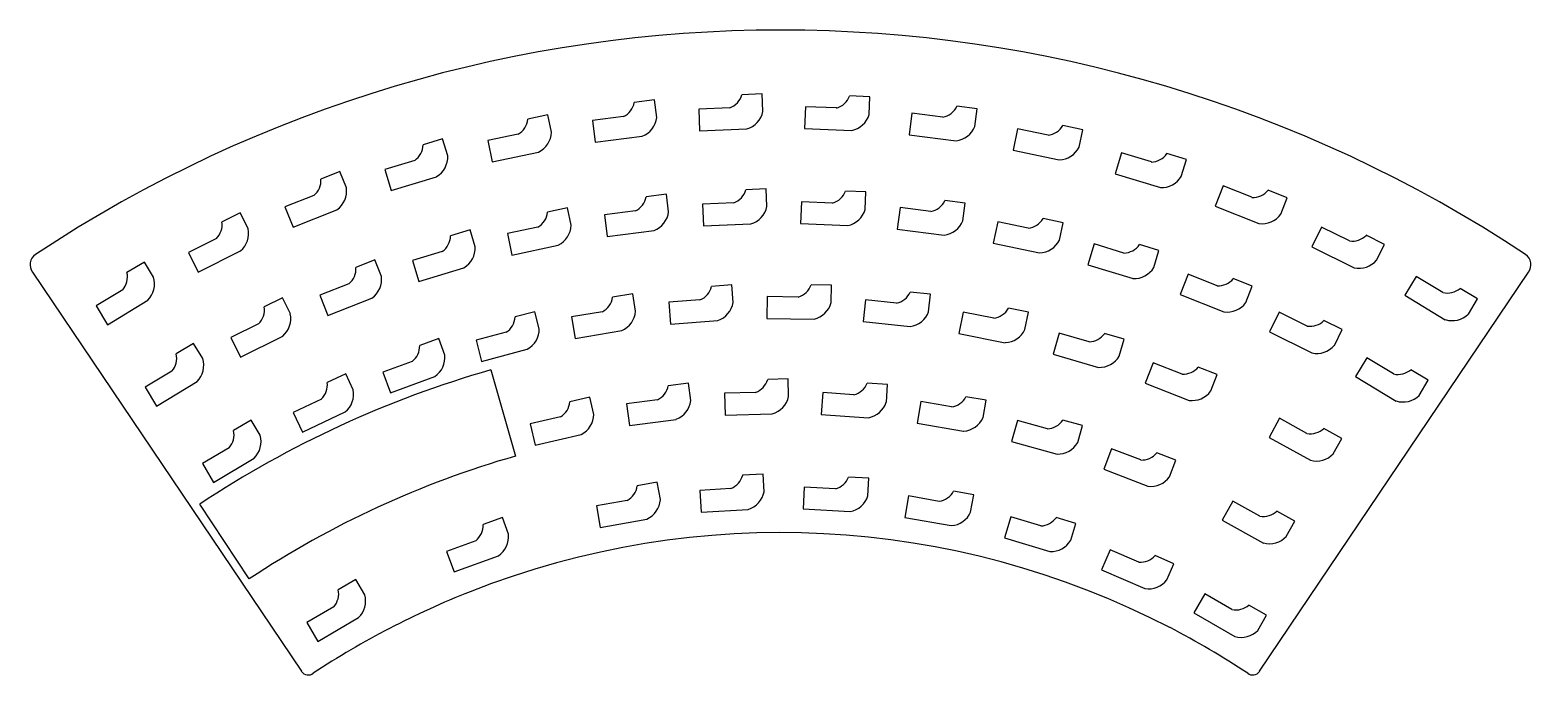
# Model space of a CAD drawing. Header units: millimetres. Extents: x -129 to 129, y 121 to 232.
import ezdxf

# ---------------------------------------------------------------- set-up
doc = ezdxf.new("R2010")
doc.units = ezdxf.units.MM

msp = doc.modelspace()

# ---------------------------------------------------------------- linework, layer by layer
at = {"color": 7, "linetype": 'Continuous', "lineweight": 25}
for p, q in [((-21.64, 220.03), (-25.11, 219.59)), ((-21.26, 217.03), (-21.64, 220.03)), ((-3.15, 221.07), (-6.65, 220.92)), ((-3.02, 218.05), (-3.15, 221.07)), ((15.36, 220.56), (11.86, 220.71)), ((15.23, 217.53), (15.36, 220.56)), ((-39.97, 217.45), (-43.4, 216.72)), ((-39.34, 214.49), (-39.97, 217.45)), ((-26.98, 217.19), (-32.28, 216.52)), ((-8.71, 218.69), (-14.05, 218.46)), ((-14.05, 218.46), (-13.9, 214.71)), ((4.28, 218.87), (4.12, 215.12)), ((9.62, 218.65), (4.28, 218.87)), ((22.58, 217.75), (22.11, 214.02)), ((27.88, 217.08), (22.58, 217.75)), ((33.76, 218.5), (30.29, 218.94)), ((33.38, 215.5), (33.76, 218.5)), ((-45.06, 214.17), (-50.29, 213.06)), ((-32.28, 216.52), (-31.81, 212.8)), ((-13.9, 214.71), (-5.78, 215.06)), ((4.12, 215.12), (12.23, 214.79)), ((22.11, 214.02), (30.16, 213.01)), ((40.72, 215.09), (39.94, 211.42)), ((45.95, 213.98), (40.72, 215.09)), ((51.93, 214.91), (48.5, 215.64)), ((51.3, 211.95), (51.93, 214.91)), ((-58.03, 213.34), (-61.38, 212.33)), ((-57.15, 210.44), (-58.03, 213.34)), ((-50.29, 213.06), (-49.51, 209.39)), ((-31.81, 212.8), (-23.76, 213.82)), ((39.94, 211.42), (47.88, 209.74)), ((-62.82, 209.65), (-67.94, 208.1)), ((-49.51, 209.39), (-41.57, 211.08)), ((58.57, 210.93), (57.49, 207.34)), ((63.7, 209.39), (58.57, 210.93)), ((69.73, 209.81), (66.37, 210.82)), ((68.85, 206.91), (69.73, 209.81)), ((-75.68, 207.74), (-78.94, 206.45)), ((-74.56, 204.92), (-75.68, 207.74)), ((-67.94, 208.1), (-66.86, 204.51)), ((-66.86, 204.51), (-59.08, 206.86)), ((57.49, 207.34), (65.26, 204.99)), ((-19.59, 203.84), (-23.07, 203.4)), ((-19.21, 200.84), (-19.59, 203.84)), ((-2.47, 204.77), (-5.97, 204.62)), ((-2.34, 201.74), (-2.47, 204.77)), ((14.68, 204.25), (11.18, 204.4)), ((14.55, 201.23), (14.68, 204.25)), ((76.02, 205.29), (74.64, 201.8)), ((80.99, 203.32), (76.02, 205.29)), ((87.04, 203.24), (83.78, 204.53)), ((-80.14, 203.66), (-85.12, 201.69)), ((-85.12, 201.69), (-83.73, 198.2)), ((-83.73, 198.2), (-76.19, 201.19)), ((-36.58, 201.49), (-40.01, 200.76)), ((-35.95, 198.52), (-36.58, 201.49)), ((-8.02, 202.38), (-13.37, 202.16)), ((-13.37, 202.16), (-13.21, 198.41)), ((3.59, 202.57), (3.44, 198.82)), ((8.94, 202.34), (3.59, 202.57)), ((20.53, 201.56), (20.06, 197.83)), ((25.84, 200.89), (20.53, 201.56)), ((31.72, 202.31), (28.24, 202.75)), ((31.34, 199.3), (31.72, 202.31)), ((74.64, 201.8), (82.19, 198.81)), ((85.92, 200.42), (87.04, 203.24)), ((-92.8, 200.68), (-95.93, 199.12)), ((-91.45, 197.96), (-92.8, 200.68)), ((-24.93, 201), (-30.24, 200.33)), ((-30.24, 200.33), (-29.77, 196.61)), ((-13.21, 198.41), (-5.1, 198.75)), ((3.44, 198.82), (11.55, 198.48)), ((37.32, 199.13), (36.54, 195.46)), ((42.56, 198.02), (37.32, 199.13)), ((48.53, 198.95), (45.11, 199.68)), ((47.9, 195.98), (48.53, 198.95)), ((-96.9, 196.24), (-101.7, 193.86)), ((-53.31, 197.72), (-56.67, 196.71)), ((-52.44, 194.82), (-53.31, 197.72)), ((-41.66, 198.21), (-46.9, 197.1)), ((-46.9, 197.1), (-46.12, 193.42)), ((-29.77, 196.61), (-21.71, 197.63)), ((20.06, 197.83), (28.12, 196.82)), ((92.93, 198.21), (91.26, 194.85)), ((97.72, 195.83), (92.93, 198.21)), ((103.74, 195.24), (100.6, 196.8)), ((-101.7, 193.86), (-100.03, 190.5)), ((-100.03, 190.5), (-92.75, 194.11)), ((-58.1, 194.03), (-63.22, 192.48)), ((-46.12, 193.42), (-38.17, 195.12)), ((36.54, 195.46), (44.49, 193.77)), ((53.86, 195.31), (52.77, 191.72)), ((58.98, 193.76), (53.86, 195.31)), ((65.01, 194.19), (61.66, 195.2)), ((64.14, 191.29), (65.01, 194.19)), ((91.26, 194.85), (98.54, 191.24)), ((102.39, 192.53), (103.74, 195.24)), ((-109.26, 192.21), (-112.26, 190.39)), ((-107.69, 189.62), (-109.26, 192.21)), ((-69.67, 192.57), (-72.93, 191.28)), ((-68.56, 189.75), (-69.67, 192.57)), ((-63.22, 192.48), (-62.14, 188.89)), ((-62.14, 188.89), (-54.37, 191.24)), ((52.77, 191.72), (60.55, 189.37)), ((-128.48, 190.48), (-82.27, 121.97)), ((-74.13, 188.49), (-79.11, 186.52)), ((-8.36, 188.28), (-11.85, 188.02)), ((-8.13, 185.26), (-8.36, 188.28)), ((8.74, 188.27), (5.24, 188.32)), ((8.7, 185.24), (8.74, 188.27)), ((70.01, 190.12), (68.63, 186.63)), ((74.99, 188.15), (70.01, 190.12)), ((81.03, 188.07), (77.77, 189.36)), ((82.27, 121.97), (128.48, 190.48)), ((109.19, 189.74), (107.25, 186.53)), ((113.77, 186.97), (109.19, 189.74)), ((-112.98, 187.44), (-117.56, 184.67)), ((-115.62, 181.46), (-108.67, 185.67)), ((-85.54, 186.06), (-88.68, 184.5)), ((-84.19, 183.35), (-85.54, 186.06)), ((-79.11, 186.52), (-77.73, 183.03)), ((-77.73, 183.03), (-70.18, 186.02)), ((-25.39, 186.75), (-28.84, 186.17)), ((-24.88, 183.76), (-25.39, 186.75)), ((-13.83, 185.71), (-19.17, 185.3)), ((-2.29, 186.27), (-2.34, 182.52)), ((3.06, 186.2), (-2.29, 186.27)), ((14.6, 185.71), (14.21, 181.98)), ((19.92, 185.15), (14.6, 185.71)), ((25.77, 186.7), (22.28, 187.07)), ((25.45, 183.69), (25.77, 186.7)), ((68.63, 186.63), (76.18, 183.64)), ((79.92, 185.25), (81.03, 188.07)), ((107.25, 186.53), (114.19, 182.32)), ((119.72, 185.88), (116.72, 187.69)), ((118.15, 183.29), (119.72, 185.88)), ((-117.56, 184.67), (-115.62, 181.46)), ((-42.21, 183.68), (-45.6, 182.79)), ((-41.44, 180.75), (-42.21, 183.68)), ((-30.6, 183.69), (-35.88, 182.8)), ((-19.17, 185.3), (-18.88, 181.55)), ((31.37, 183.62), (30.64, 179.94)), ((36.62, 182.58), (31.37, 183.62)), ((42.58, 183.6), (39.14, 184.28)), ((41.99, 180.62), (42.58, 183.6)), ((85.67, 183.59), (84, 180.23)), ((90.47, 181.21), (85.67, 183.59)), ((-89.65, 181.62), (-94.44, 179.24)), ((-35.88, 182.8), (-35.25, 179.1)), ((-18.88, 181.55), (-10.78, 182.18)), ((-2.34, 182.52), (5.78, 182.41)), ((14.21, 181.98), (22.28, 181.13)), ((96.49, 180.63), (93.35, 182.18)), ((95.14, 177.91), (96.49, 180.63)), ((-100.81, 178.25), (-103.81, 176.43)), ((-99.24, 175.66), (-100.81, 178.25)), ((-94.44, 179.24), (-92.77, 175.88)), ((-92.77, 175.88), (-85.5, 179.49)), ((-58.68, 179.1), (-61.98, 177.9)), ((-57.65, 176.25), (-58.68, 179.1)), ((-47.13, 180.16), (-52.3, 178.79)), ((-52.3, 178.79), (-51.34, 175.16)), ((-35.25, 179.1), (-27.25, 180.45)), ((30.64, 179.94), (38.61, 178.37)), ((47.88, 180.03), (46.82, 176.42)), ((53.02, 178.51), (47.88, 180.03)), ((59.05, 178.98), (55.68, 179.97)), ((58.19, 176.08), (59.05, 178.98)), ((84, 180.23), (91.28, 176.62)), ((-51.34, 175.16), (-43.49, 177.24)), ((46.82, 176.42), (54.62, 174.13)), ((100.74, 175.78), (98.79, 172.57)), ((105.31, 173.01), (100.74, 175.78)), ((-104.53, 173.48), (-109.11, 170.71)), ((-74.68, 173.04), (-77.85, 171.55)), ((-73.39, 170.3), (-74.68, 173.04)), ((-63.26, 175.15), (-68.29, 173.32)), ((-68.29, 173.32), (-67, 169.79)), ((-49.73, 173.71), (-45.5, 158.91)), ((64, 174.94), (62.62, 171.45)), ((68.98, 172.97), (64, 174.94)), ((75.02, 172.89), (71.77, 174.18)), ((73.91, 170.08), (75.02, 172.89)), ((111.26, 171.92), (108.26, 173.73)), ((-109.11, 170.71), (-107.16, 167.5)), ((-107.16, 167.5), (-100.22, 171.71)), ((-67, 169.79), (-59.37, 172.57)), ((-15.8, 171.43), (-19.28, 170.99)), ((-15.42, 168.43), (-15.8, 171.43)), ((1.3, 172.15), (-2.2, 172.06)), ((1.39, 169.13), (1.3, 172.15)), ((18.4, 171.17), (14.9, 171.42)), ((18.18, 168.15), (18.4, 171.17)), ((62.62, 171.45), (70.17, 168.47)), ((98.79, 172.57), (105.74, 168.36)), ((109.69, 169.33), (111.26, 171.92)), ((-78.87, 168.69), (-83.72, 166.41)), ((-32.75, 169.02), (-36.16, 168.23)), ((-32.07, 166.06), (-32.75, 169.02)), ((-21.13, 168.58), (-26.44, 167.9)), ((-26.44, 167.9), (-25.96, 164.18)), ((-4.29, 169.85), (-9.63, 169.7)), ((-9.63, 169.7), (-9.53, 165.95)), ((7.27, 169.82), (7, 166.07)), ((12.6, 169.43), (7.27, 169.82)), ((24.1, 168.25), (23.46, 164.56)), ((29.37, 167.34), (24.1, 168.25)), ((35.31, 168.5), (31.85, 169.1)), ((34.79, 165.52), (35.31, 168.5)), ((-90.93, 165.08), (-93.95, 163.29)), ((-89.39, 162.48), (-90.93, 165.08)), ((-83.72, 166.41), (-82.12, 163.02)), ((-82.12, 163.02), (-74.77, 166.48)), ((-37.77, 165.65), (-42.99, 164.45)), ((-25.96, 164.18), (-17.91, 165.21)), ((-9.53, 165.95), (-1.41, 166.18)), ((7, 166.07), (15.1, 165.49)), ((40.69, 165.03), (39.69, 161.41)), ((45.85, 163.6), (40.69, 165.03)), ((51.87, 164.16), (48.49, 165.1)), ((85.73, 165.39), (83.92, 162.1)), ((90.42, 162.8), (85.73, 165.39)), ((-42.99, 164.45), (-42.14, 160.79)), ((-42.14, 160.79), (-34.23, 162.62)), ((23.46, 164.56), (31.46, 163.18)), ((51.06, 161.24), (51.87, 164.16)), ((96.4, 161.95), (93.33, 163.64)), ((-94.7, 160.35), (-99.3, 157.61)), ((39.69, 161.41), (47.51, 159.24)), ((56.88, 160.17), (55.52, 156.67)), ((61.87, 158.24), (56.88, 160.17)), ((83.92, 162.1), (91.03, 158.18)), ((94.94, 159.3), (96.4, 161.95)), ((-99.3, 157.61), (-97.38, 154.39)), ((-97.38, 154.39), (-90.4, 158.54)), ((67.91, 158.2), (64.65, 159.46)), ((66.82, 155.37), (67.91, 158.2)), ((-3, 155.82), (-6.5, 155.62)), ((-2.82, 152.8), (-3, 155.82)), ((15.2, 155.11), (11.7, 155.31)), ((15.02, 152.08), (15.2, 155.11)), ((55.52, 156.67), (63.09, 153.74)), ((-21.16, 154.41), (-24.61, 153.8)), ((-20.63, 151.43), (-21.16, 154.41)), ((-8.52, 153.35), (-13.86, 153.03)), ((-13.86, 153.03), (-13.64, 149.29)), ((4.09, 153.6), (3.87, 149.86)), ((9.43, 153.29), (4.09, 153.6)), ((33.19, 152.28), (29.74, 152.89)), ((32.66, 149.29), (33.19, 152.28)), ((-91.25, 137.82), (-99.75, 150.66)), ((-26.35, 151.3), (-31.62, 150.37)), ((-31.62, 150.37), (-30.96, 146.67)), ((-13.64, 149.29), (-5.53, 149.76)), ((3.87, 149.86), (11.98, 149.39)), ((21.98, 152.08), (21.33, 148.38)), ((27.25, 151.14), (21.98, 152.08)), ((77.67, 151.19), (75.86, 147.9)), ((82.36, 148.61), (77.67, 151.19)), ((-47.78, 148.35), (-51.07, 147.14)), ((-46.74, 145.5), (-47.78, 148.35)), ((-30.96, 146.67), (-22.97, 148.1)), ((21.33, 148.38), (29.33, 146.97)), ((39.58, 148.48), (38.49, 144.88)), ((44.7, 146.93), (39.58, 148.48)), ((50.73, 147.36), (47.38, 148.37)), ((49.86, 144.46), (50.73, 147.36)), ((75.86, 147.9), (82.97, 143.99)), ((88.34, 147.76), (85.27, 149.45)), ((86.88, 145.11), (88.34, 147.76)), ((-52.35, 144.38), (-57.37, 142.55)), ((38.49, 144.88), (46.27, 142.54)), ((-57.37, 142.55), (-56.08, 139.02)), ((-56.08, 139.02), (-48.46, 141.81)), ((56.63, 142.84), (55.13, 139.4)), ((61.54, 140.71), (56.63, 142.84)), ((67.58, 140.44), (64.36, 141.83)), ((55.13, 139.4), (62.59, 136.17)), ((66.37, 137.66), (67.58, 140.44)), ((-72.93, 137.73), (-75.96, 135.97)), ((-71.41, 135.11), (-72.93, 137.73)), ((72.91, 135.26), (71.02, 132.02)), ((77.53, 132.57), (72.91, 135.26)), ((-76.74, 133.03), (-81.37, 130.35)), ((71.02, 132.02), (78.05, 127.94)), ((83.5, 131.59), (80.47, 133.35)), ((81.98, 128.97), (83.5, 131.59)), ((-81.37, 130.35), (-79.48, 127.1)), ((-79.48, 127.1), (-72.46, 131.18))]:
    msp.add_line(p, q, dxfattribs=at)
for centre, radius, start, end in [((0, 0.17), 231.86, 56.4951, 123.5023), ((-28.44, 220.25), 3.39, 295.5601, 348.8925), ((-9.91, 221.85), 3.39, 290.7601, 344.0925), ((8.69, 221.9), 3.39, 285.9601, 339.2925), ((-46.77, 217.09), 3.39, 300.3601, 353.6925), ((-25.18, 217.5), 3.95, 291.1336, 353.0645), ((-6.89, 218.85), 3.95, 286.3336, 348.2645), ((11.44, 218.66), 3.95, 281.5336, 343.4645), ((27.23, 220.4), 3.39, 281.1601, 334.4925), ((-43.29, 214.63), 3.95, 295.9336, 357.8645), ((29.7, 216.93), 3.95, 276.7336, 338.6645), ((45.58, 217.35), 3.39, 276.3601, 329.6925), ((-64.77, 212.42), 3.39, 305.1601, 358.4925), ((47.75, 213.69), 3.95, 271.9336, 333.8645), ((-61.1, 210.26), 3.95, 300.7336, 2.6645), ((63.6, 212.77), 3.39, 271.5601, 324.8925), ((-82.32, 206.25), 3.39, 309.9601, 3.2925), ((65.46, 208.94), 3.95, 267.1336, 329.0645), ((-78.48, 204.41), 3.95, 305.5336, 7.4645), ((-9.22, 205.55), 3.39, 290.7601, 344.0925), ((8.01, 205.6), 3.39, 285.9601, 339.2925), ((81.18, 206.7), 3.39, 266.7601, 320.0925), ((-26.39, 204.05), 3.39, 295.5601, 348.8925), ((-6.21, 202.54), 3.95, 286.3336, 348.2645), ((10.76, 202.35), 3.95, 281.5336, 343.4645), ((25.18, 204.21), 3.39, 281.1601, 334.4925), ((-99.29, 198.64), 3.39, 314.7601, 8.0925), ((-43.37, 201.13), 3.39, 300.3601, 353.6925), ((-39.9, 198.67), 3.95, 295.9336, 357.8645), ((-23.14, 201.31), 3.95, 291.1336, 353.0645), ((27.65, 200.74), 3.95, 276.7336, 338.6645), ((42.18, 201.38), 3.39, 276.3601, 329.6925), ((82.72, 202.73), 3.95, 262.3336, 324.2645), ((-95.31, 197.12), 3.95, 310.3336, 12.2645), ((-60.05, 196.8), 3.39, 305.1601, 358.4925), ((44.36, 197.73), 3.95, 271.9336, 333.8645), ((98.2, 199.18), 3.39, 261.9601, 315.2925), ((-126.8, 191.76), 2.11, 123.9901, 217.2543), ((-56.39, 194.64), 3.95, 300.7336, 2.6645), ((58.89, 197.15), 3.39, 271.5601, 324.8925), ((126.8, 191.76), 2.11, 322.6991, 55.7699), ((-76.31, 191.08), 3.39, 309.9601, 3.2925), ((60.74, 193.32), 3.95, 267.1336, 329.0645), ((99.39, 195.1), 3.95, 257.5336, 319.4645), ((-115.56, 189.64), 3.39, 319.5601, 12.8925), ((-111.47, 188.46), 3.95, 315.1336, 17.0645), ((-72.47, 189.24), 3.95, 305.5336, 7.4645), ((2.04, 189.42), 3.39, 287.5601, 340.8925), ((75.18, 191.53), 3.39, 266.7601, 320.0925), ((-32.19, 186.68), 3.39, 297.9601, 351.2925), ((-15.14, 188.83), 3.39, 292.7601, 346.0925), ((19.2, 188.46), 3.39, 282.3601, 335.6925), ((114.52, 190.27), 3.39, 257.1601, 310.4925), ((-92.03, 184.03), 3.39, 314.7601, 8.0925), ((-88.06, 182.51), 3.95, 310.3336, 12.2645), ((-28.83, 184.08), 3.95, 293.5336, 355.4645), ((-12.02, 185.93), 3.95, 288.3336, 350.2645), ((4.88, 186.26), 3.95, 283.1336, 345.0645), ((21.74, 185.05), 3.95, 277.9336, 339.8645), ((36.2, 185.94), 3.39, 277.1601, 330.4925), ((76.71, 187.56), 3.95, 262.3336, 324.2645), ((115.37, 186.1), 3.95, 252.7336, 314.6645), ((-48.98, 182.99), 3.39, 303.1601, 356.4925), ((-45.39, 180.71), 3.95, 298.7336, 0.6645), ((38.42, 182.32), 3.95, 272.7336, 334.6645), ((90.94, 184.57), 3.39, 261.9601, 315.2925), ((-65.36, 177.8), 3.39, 308.3601, 1.6925), ((52.9, 181.9), 3.39, 271.9601, 325.2925), ((92.13, 180.48), 3.95, 257.5336, 319.4645), ((-107.11, 175.68), 3.39, 319.5601, 12.8925), ((-103.02, 174.5), 3.95, 315.1336, 17.0645), ((-61.58, 175.85), 3.95, 303.9336, 5.8645), ((54.79, 178.08), 3.95, 267.5336, 329.4645), ((-0.35, 0.76), 179.86, 105.9359, 123.5473), ((69.17, 176.36), 3.39, 266.7601, 320.0925), ((106.07, 176.31), 3.39, 257.1601, 310.4925), ((-81.21, 171.15), 3.39, 313.5601, 6.8925), ((-77.27, 169.54), 3.95, 309.1336, 11.0645), ((-22.6, 171.63), 3.39, 295.6601, 348.9925), ((-5.44, 173.03), 3.39, 289.9601, 343.2925), ((11.77, 172.71), 3.39, 284.2601, 337.5925), ((-39.54, 168.54), 3.39, 301.3601, 354.6925), ((-19.34, 168.9), 3.95, 291.2336, 353.1645), ((-2.47, 169.98), 3.95, 285.5336, 347.4645), ((14.42, 169.39), 3.95, 279.8336, 341.7645), ((28.87, 170.69), 3.39, 278.5601, 331.8925), ((70.7, 172.39), 3.95, 262.3336, 324.2645), ((106.91, 172.14), 3.95, 252.7336, 314.6645), ((-36.02, 166.14), 3.95, 296.9336, 358.8645), ((31.18, 167.12), 3.95, 274.1336, 336.0645), ((45.68, 166.98), 3.39, 272.8601, 326.1925), ((-97.25, 162.56), 3.39, 319.0661, 12.3985), ((-93.18, 161.35), 3.95, 314.6396, 16.5705), ((91.03, 166.13), 3.39, 259.4541, 312.7865), ((47.62, 163.2), 3.95, 268.4336, 330.3645), ((-0.32, 0.7), 164.53, 105.9359, 123.5473), ((62.04, 161.62), 3.39, 267.1601, 320.4925), ((92.05, 162), 3.95, 255.0276, 316.9585), ((-9.77, 156.49), 3.39, 291.7101, 345.0425), ((8.55, 156.56), 3.39, 285.0101, 338.3425), ((63.59, 157.66), 3.95, 262.7336, 324.6645), ((-27.96, 154.28), 3.39, 298.4101, 351.7425), ((-6.71, 153.54), 3.95, 287.2836, 349.2145), ((26.76, 154.5), 3.39, 278.3101, 331.6425), ((-24.57, 151.71), 3.95, 293.9836, 355.9145), ((11.25, 153.27), 3.95, 280.5836, 342.5145), ((-54.46, 147.04), 3.39, 308.4601, 1.7925), ((29.06, 150.91), 3.95, 273.8836, 335.8145), ((44.61, 150.32), 3.39, 271.6101, 324.9425), ((82.97, 151.94), 3.39, 259.5201, 312.8525), ((0.02, 0.47), 145.3, 62.5935, 111.5357), ((-50.67, 145.09), 3.95, 304.0336, 5.9645), ((46.47, 146.49), 3.95, 267.1836, 329.1145), ((83.99, 147.81), 3.95, 255.0936, 317.0245), ((61.84, 144.09), 3.39, 264.9101, 318.2425), ((63.24, 140.07), 3.95, 260.4836, 322.4145), ((-0.15, 0.38), 145.32, 111.4602, 123.4485), ((-79.28, 135.28), 3.39, 318.5101, 11.8425), ((-75.21, 134.02), 3.95, 314.0836, 16.0145), ((78.23, 135.89), 3.39, 258.2101, 311.5425), ((0.16, 0.4), 145.3, 56.5501, 62.6533), ((79.15, 131.74), 3.95, 253.7836, 315.7145), ((-81.1, 122.74), 1.4, 213.7325, 307.5751), ((81.1, 122.74), 1.4, 232.4241, 326.2675)]:
    msp.add_arc(centre, radius, start, end, dxfattribs=at)

doc.saveas('drawing.dxf')
